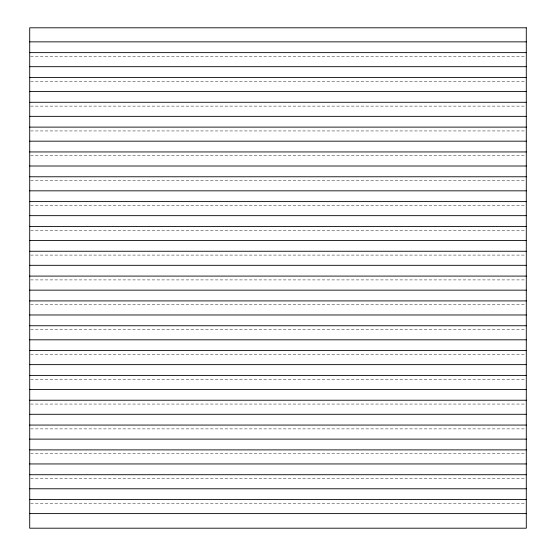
<?xml version="1.0" encoding="UTF-8"?>
<svg xmlns="http://www.w3.org/2000/svg" width="556" height="556" viewBox="0 0 556 556"><rect width="100%" height="100%" fill="white"/><g stroke="black" fill="none" stroke-linecap="round" stroke-linejoin="round"><path stroke-width="0.42" stroke-dasharray="2.78 2.08" d="M30.573 56.455L525.427 56.455M30.573 81.28L525.427 81.28M30.573 106.113L525.427 106.113M30.573 130.938L525.427 130.938M30.573 155.77L525.427 155.77M30.573 180.596L525.427 180.596M30.573 205.428L525.427 205.428M30.573 230.254L525.427 230.254M30.573 255.086L525.427 255.086M30.573 279.911L525.427 279.911M30.573 304.744L525.427 304.744M30.573 329.569L525.427 329.569M30.573 354.401L525.427 354.401M30.573 379.227L525.427 379.227M30.573 404.059L525.427 404.059M30.573 428.885L525.427 428.885M30.573 453.717L525.427 453.717M30.573 478.542L525.427 478.542M30.573 503.375L525.427 503.375"/><path stroke-width="0.83" d="M29.711 41.86L526.289 41.86M29.711 52.625L526.289 52.625M29.711 66.692L526.289 66.692M29.711 77.458L526.289 77.458M29.711 91.518L526.289 91.518M29.711 102.283L526.289 102.283M29.711 116.35L526.289 116.35M29.711 127.115L526.289 127.115M29.711 141.175L526.289 141.175M29.711 151.941L526.289 151.941M29.711 166.008L526.289 166.008M29.711 176.773L526.289 176.773M29.711 190.833L526.289 190.833M29.711 201.599L526.289 201.599M29.711 215.659L526.289 215.659M29.711 226.431L526.289 226.431M29.711 240.491L526.289 240.491M29.711 251.256L526.289 251.256M29.711 265.316L526.289 265.316M29.711 276.089L526.289 276.089M29.711 290.149L526.289 290.149M29.711 300.914L526.289 300.914M29.711 314.974L526.289 314.974M29.711 325.746L526.289 325.746M29.711 339.806L526.289 339.806M29.711 350.572L526.289 350.572M29.711 364.632L526.289 364.632M29.711 375.404L526.289 375.404M29.711 389.464L526.289 389.464M29.711 400.23L526.289 400.23M29.711 414.289L526.289 414.289M29.711 425.062L526.289 425.062M29.711 439.122L526.289 439.122M29.711 449.887L526.289 449.887M29.711 463.947L526.289 463.947M29.711 474.72L526.289 474.72M29.711 488.78L526.289 488.78M29.711 499.545L526.289 499.545M29.711 513.605L526.289 513.605M526.289 27.8L29.711 27.8L29.711 528.2L526.289 528.2L526.289 27.8"/></g></svg>
